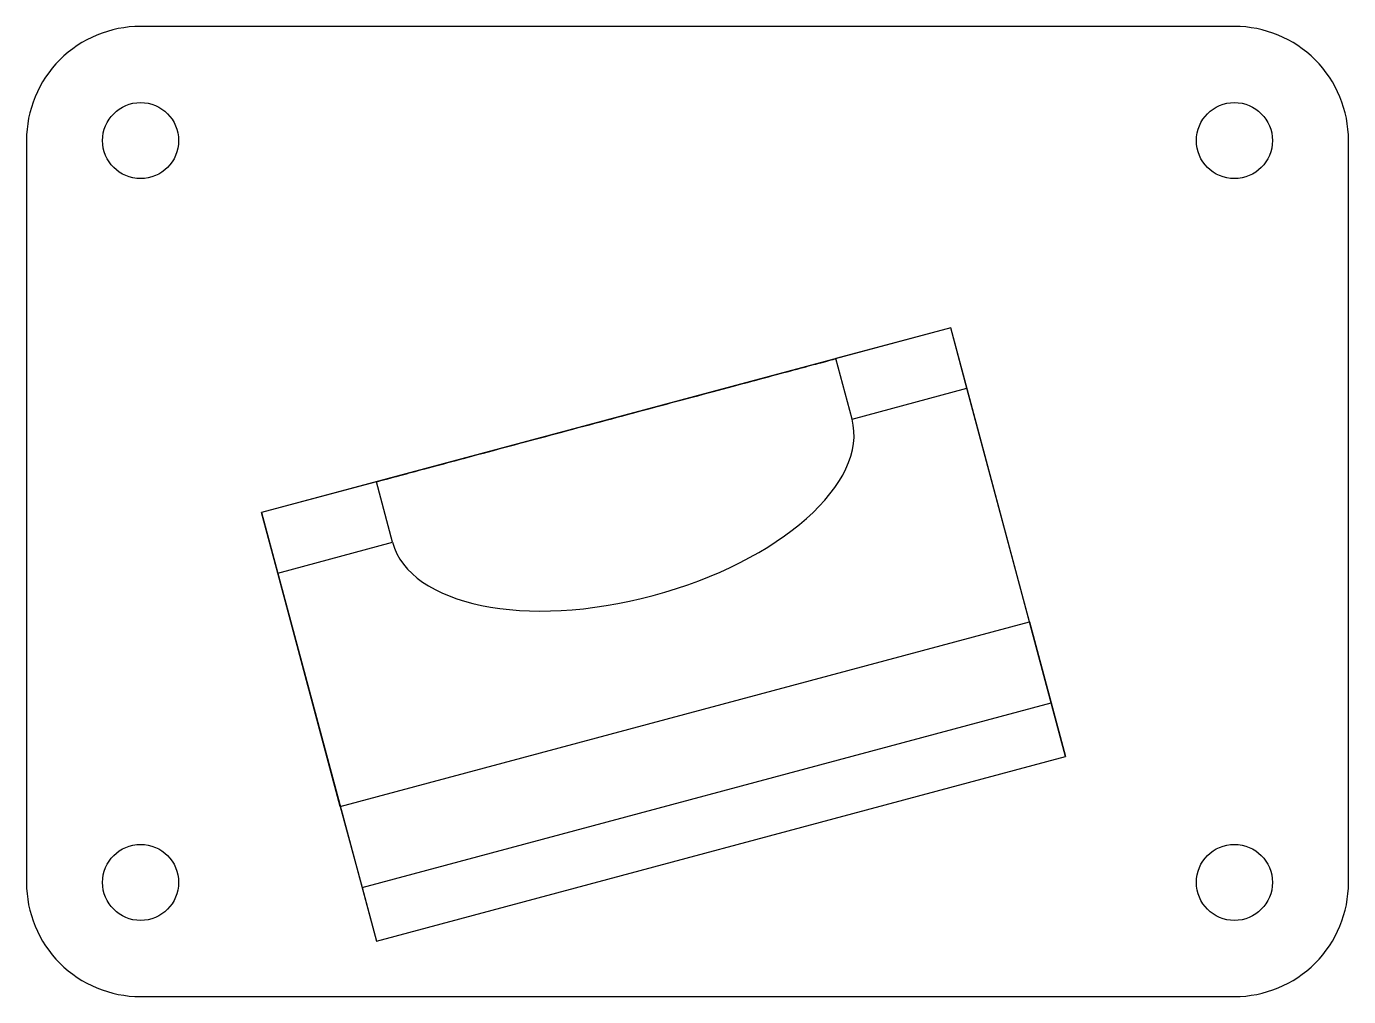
# Model space of a CAD drawing. Extents: x 0 to 139, y 0 to 102.
import ezdxf

# ---------------------------------------------------------------- set-up
doc = ezdxf.new("R2010")
doc.units = 0
doc.header["$MEASUREMENT"] = 0
doc.layers.add('BASE', color=1, linetype='CONTINUOUS')

msp = doc.modelspace()

# ---------------------------------------------------------------- linework, layer by layer
at = {"layer": 'BASE', "color": 2}
for p, q in [((97.17, 70.3), (24.72, 50.89)), ((97.17, 70.3, 45.19), (85.09, 67.07, 45.19)), ((97.17, 70.3, 45.19), (97.17, 70.3)), ((98.87, 63.95, 48.99), (97.17, 70.3, 45.19)), ((109.24, 25.25), (97.17, 70.3)), ((86.8, 60.71, 48.99), (85.09, 67.07, 45.19)), ((86.8, 60.71, 48.99), (98.87, 63.95, 48.99)), ((105.44, 39.41, 5), (98.87, 63.95, 48.99)), ((36.8, 54.13, 45.19), (24.72, 50.89, 45.19)), ((38.5, 47.77, 48.99), (36.8, 54.13, 45.19)), ((26.43, 44.53, 48.99), (24.72, 50.89, 45.19)), ((24.72, 50.89, 45.19), (24.72, 50.89)), ((24.72, 50.89), (36.8, 5.83)), ((26.43, 44.53, 48.99), (38.5, 47.77, 48.99)), ((33, 20, 5), (26.43, 44.53, 48.99)), ((33, 20, 5), (105.44, 39.41, 5)), ((105.44, 39.41, 5), (107.73, 30.88, 10.1)), ((35.29, 11.47, 10.1), (107.73, 30.88, 10.1)), ((107.73, 30.88, 10.1), (109.24, 25.25)), ((36.8, 5.83), (109.24, 25.25)), ((33, 20, 5), (35.29, 11.47, 10.1)), ((35.29, 11.47, 10.1), (36.8, 5.83))]:
    msp.add_line(p, q, dxfattribs=at)
at = {"layer": 'BASE', "color": 4}
msp.add_lwpolyline([(12, 0), (127, 0, 0.414214), (139, 12), (139, 90, 0.414214), (127, 102), (12, 102, 0.414214), (0, 90), (0, 12, 0.414214)], format="xyb", close=True, dxfattribs=at)
at = {"layer": 'BASE', "color": 2, "extrusion": (0.258819, -0.965926, 0), "elevation": -42.76}
msp.add_lwpolyline([(49.55, 45.19, 0.086319), (51.51, 33.96, 0.092589), (56.87, 24.78, 0.103098), (65.17, 18.46, 0.111998), (74.55, 16.33, 0.111998), (83.93, 18.46, 0.103098), (92.23, 24.78, 0.092589), (97.6, 33.96, 0.086319), (99.55, 45.19, 0.086319)], format="xyb", dxfattribs=at)
at = {"layer": 'BASE', "color": 4}
for centre in [(12, 90), (127, 90), (12, 12), (127, 12)]:
    msp.add_circle(centre, 4, dxfattribs=at)
at = {"layer": 'BASE', "color": 2, "extrusion": (0.224144, -0.836516, 0.5)}
msp.add_arc((74.55, 60.52, -6.83), 25, 180, 0, dxfattribs=at)

doc.saveas('drawing.dxf')
